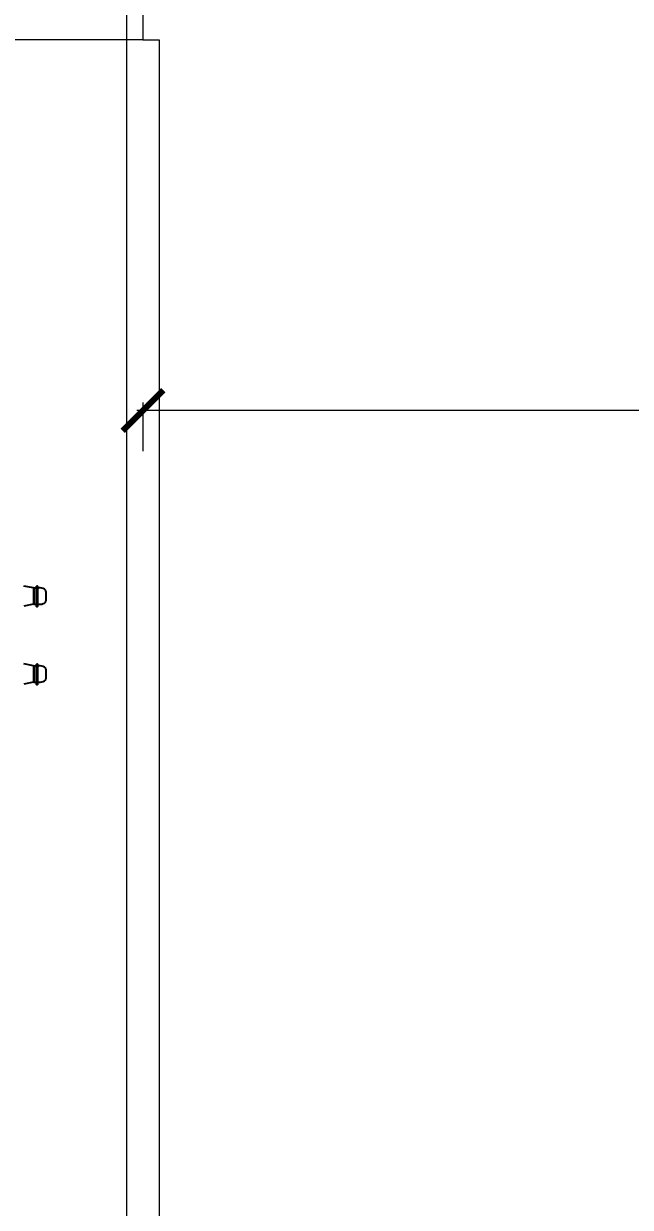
# Model space of a CAD drawing. Extents: x -2365 to 41970, y -230 to 8114.
# Drawn here: x 16808.2 to 16882.8, y 1881.6 to 2027.5 of the extents above; entities that cross this region are included whole.
import ezdxf

# ---------------------------------------------------------------- set-up
doc = ezdxf.new("R2010")
doc.units = 0
doc.header["$LTSCALE"] = 25
doc.linetypes.add('HIDDEN', pattern=[0.375, 0.25, -0.125])
doc.layers.get('0').update_dxf_attribs({"color": 9, "lineweight": 9})
doc.layers.get('Defpoints').update_dxf_attribs({"color": 9, "lineweight": 9})
for name, color, linetype, lineweight in [('06D', 9, 'Continuous', 9), ('10', 9, 'Continuous', 9), ('14', 9, 'Continuous', 9)]:
    doc.layers.add(name, color=color, linetype=linetype, lineweight=lineweight)
doc.styles.add('MuuM_TEXT-STANDART', font='ARIALN.TTF')
doc.dimstyles.new('MuuM_DIM50', dxfattribs={"dimscale": 5, "dimtxt": 2, "dimasz": 1, "dimexe": 1, "dimexo": 1, "dimgap": 1, "dimtad": 1, "dimdec": 1, "dimrnd": 0.5, "dimdsep": 46, "dimtxsty": 'MuuM_TEXT-STANDART', "dimblk": 'ARCHTICK', "dimcen": 0, "dimdle": 0.15, "dimclrd": 256, "dimclre": 256, "dimclrt": 256, "dimadec": 0, "dimazin": 0, "dimtfac": 5, "dimtdec": 1, "dimtix": 1, "dimtmove": 2, "dimatfit": 3, "dimldrblk": 'DOT', "dimfxl": 3, "dimfxlon": 1, "dimtolj": 1, "dimlwd": -1, "dimlwe": -1, "dimarcsym": 0})

# ---------------------------------------------------------------- blocks, each defined once
blk = doc.blocks.new('ciftkanatdograma_pr2')
at = {"layer": '06D', "lineweight": 25, "ltscale": 0.5}
for p, q in [((-81.14, -8.54), (-81.37, -7.32)), ((-79.14, -8.54), (-81.14, -8.54)), ((-81.14, -8.58), (-81.14, -8.88)), ((-79.14, -8.58), (-81.14, -8.58)), ((-81.14, -8.58, 0), (-81.14, -8.88, 0)), ((-79.14, -8.58, 0), (-81.14, -8.58, 0)), ((-79.14, -8.54), (-78.9, -7.32)), ((-79.14, -8.58), (-79.14, -8.88)), ((-79.14, -8.58, 0), (-79.14, -8.88, 0)), ((-71.53, -8.54), (-71.77, -7.32)), ((-69.53, -8.54), (-71.53, -8.54)), ((-71.53, -8.58), (-71.53, -8.88)), ((-69.53, -8.58), (-71.53, -8.58)), ((-71.53, -8.58, 0), (-71.53, -8.88, 0)), ((-69.53, -8.58, 0), (-71.53, -8.58, 0)), ((-69.53, -8.54), (-69.3, -7.32)), ((-69.53, -8.58), (-69.53, -8.88)), ((-69.53, -8.58, 0), (-69.53, -8.88, 0)), ((-81.41, -8.88), (-78.93, -8.88)), ((-81.41, -8.88, 0), (-78.93, -8.88, 0)), ((-78.93, -9.03), (-81.41, -9.03)), ((-78.93, -9.03, 0), (-81.41, -9.03, 0)), ((-81.14, -9.03), (-81.14, -9.17)), ((-81.14, -9.03, 0), (-81.14, -9.17, 0)), ((-79.55, -10.06, 0), (-80.72, -10.06, 0)), ((-79.14, -9.03), (-79.14, -9.17)), ((-79.14, -9.03, 0), (-79.14, -9.17, 0)), ((-71.8, -8.88), (-69.33, -8.88)), ((-71.8, -8.88, 0), (-69.33, -8.88, 0)), ((-69.33, -9.03), (-71.8, -9.03)), ((-69.33, -9.03, 0), (-71.8, -9.03, 0)), ((-71.53, -9.03), (-71.53, -9.17)), ((-71.53, -9.03, 0), (-71.53, -9.17, 0)), ((-69.95, -10.06, 0), (-71.12, -10.06, 0)), ((-69.53, -9.03), (-69.53, -9.17)), ((-69.53, -9.03, 0), (-69.53, -9.17, 0))]:
    blk.add_line(p, q, dxfattribs=at)
at = {"layer": '06D', "lineweight": 25, "ltscale": 0.5, "elevation": 0}
for points in [[(-78.93, -8.88), (-81.41, -8.88), (-81.41, -9.03), (-78.93, -9.03)], [(-69.33, -8.88), (-71.8, -8.88), (-71.8, -9.03), (-69.33, -9.03)]]:
    blk.add_lwpolyline(points, close=True, dxfattribs=at)
at = {"layer": '06D'}
blk.add_lwpolyline([(-2, -22), (-2, -24), (-148, -24), (-148, -22)], dxfattribs=at)
at = {"layer": '06D', "lineweight": 25, "ltscale": 0.5}
for centre, radius, start, end in [((-79.74, -9.27, 0), 1.4, 176.0974, 206.7398), ((-80.72, -9.76, 0), 0.3, 206.7398, 270), ((-79.55, -9.76, 0), 0.3, 270, 333.2602), ((-80.53, -9.27, 0), 1.4, 333.2602, 3.9026), ((-70.14, -9.27, 0), 1.4, 176.0974, 206.7398), ((-71.12, -9.76, 0), 0.3, 206.7398, 270), ((-69.95, -9.76, 0), 0.3, 270, 333.2602), ((-70.92, -9.27, 0), 1.4, 333.2602, 3.9026)]:
    blk.add_arc(centre, radius, start, end, dxfattribs=at)
blk = doc.blocks.new('_ArchTick')
at = {"color": 0, "linetype": 'ByBlock', "const_width": 0.15}
blk.add_lwpolyline([(-0.5, -0.5), (0.5, 0.5)], dxfattribs=at)
blk = doc.blocks.new('*D631')
at = {"transparency": 16777216}
for p, q in [((16822.84, 1980.83), (16822.84, 1974.83)), ((17069.97, 1980.83), (17069.97, 1974.83)), ((17070.72, 1979.83), (16822.09, 1979.83))]:
    blk.add_line(p, q, dxfattribs=at)
at = {"layer": 'Defpoints', "color": 0, "transparency": 16777216}
for p in [(17069.97, 2027.5), (16822.84, 2025.5), (16822.84, 1979.83)]:
    blk.add_point(p, dxfattribs=at)
at = {"transparency": 16777216, "xscale": 5, "yscale": 5, "zscale": 5, "rotation": 180}
blk.add_blockref('_ArchTick', (16822.84, 1979.83), dxfattribs=at)
at = {"transparency": 16777216, "xscale": 5, "yscale": 5, "zscale": 5}
blk.add_blockref('_ArchTick', (17069.97, 1979.83), dxfattribs=at)
at = {"transparency": 16777216, "insert": (16946.4, 1989.85), "char_height": 10, "attachment_point": 5, "style": 'MuuM_TEXT-STANDART'}
blk.add_mtext('\\A1;247', dxfattribs=at)
blk = doc.blocks.new('_Dot')
at = {"color": 0, "linetype": 'ByBlock', "lineweight": -2}
blk.add_line((-0.5, 0), (-1, 0), dxfattribs=at)
at = {"color": 0, "linetype": 'ByBlock', "const_width": 0.5}
blk.add_lwpolyline([(-0.25, 0, 1), (0.25, 0, 1)], format="xyb", close=True, dxfattribs=at)

msp = doc.modelspace()

# ---------------------------------------------------------------- linework, layer by layer
msp.add_lwpolyline([(16822.84, 2869.5), (17296.81, 2869.24), (17297.31, 1720.48), (16885.04, 1720.5), (16885.04, 1794.5), (16820.84, 1794.5), (16820.84, 2410.5), (16882.84, 2410.5), (16882.84, 2494.5), (16822.84, 2494.5), (16822.84, 2869.5)])
at = {"layer": '14'}
msp.add_lwpolyline([(16822.84, 2097.5), (16822.84, 2025.5), (16804.84, 2025.5)], dxfattribs=at)

# ---------------------------------------------------------------- block references
at = {"layer": '10', "linetype": 'HIDDEN', "rotation": 90}
msp.add_blockref('ciftkanatdograma_pr2', (16800.84, 2027.5), dxfattribs=at)

# ---------------------------------------------------------------- dimensions: what is measured, and where the dimension line sits
dim = msp.add_linear_dim(base=(16822.84, 1979.83), p1=(17069.97, 2027.5), p2=(16822.84, 2025.5), dimstyle='MuuM_DIM50', override={"dimfxl": 0.2})
dim.commit()
dim.dimension.update_dxf_attribs({"geometry": '*D631', "text_midpoint": (16946.4, 1989.85)})

doc.saveas('drawing.dxf')
